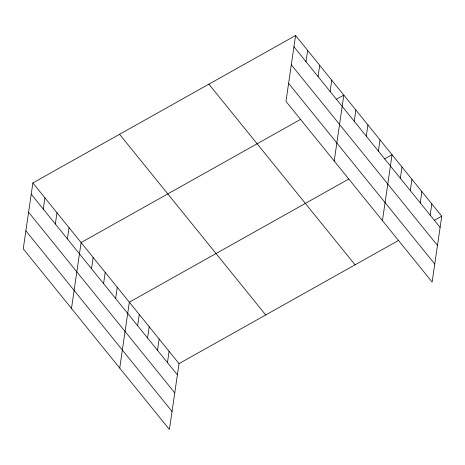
<?xml version="1.0" encoding="UTF-8"?>
<svg xmlns="http://www.w3.org/2000/svg" width="465" height="465" viewBox="0 0 465 465"><rect width="100%" height="100%" fill="white"/><g stroke="black" fill="none" stroke-linecap="round" stroke-linejoin="round"><path stroke-width="0.7" d="M32.864 182.943L23.25 248.827L169.417 429.497L179.025 363.613L32.864 182.943L295.583 35.503L441.75 216.173L432.136 282.057L285.975 101.387L295.583 35.503M43.28 209.099L44.919 197.846M55.335 224.002L56.98 212.749M67.396 238.911L69.035 227.658M71.482 308.446L81.096 242.561L300.471 119.453M91.512 268.718L93.157 257.465M103.573 283.627L105.212 272.374M115.634 298.53L117.273 287.277M119.72 368.071L129.334 302.186L348.704 179.072M137.628 325.721L139.273 314.468M147.568 338.009L149.207 326.755M157.507 350.29L159.146 339.043M167.447 362.578L169.086 351.325M305.999 61.659L307.644 50.412M318.06 76.568L319.699 65.315M330.121 91.471L331.76 80.218M334.207 161.012L343.821 95.127L336.282 99.353M354.237 121.284L355.876 110.031M366.292 136.187L367.937 124.934M378.353 151.09L379.992 139.843M382.439 220.631L392.053 154.746L384.514 158.978M400.353 178.281L401.993 167.034M410.293 190.569L411.932 179.316M420.232 202.856L421.871 191.603M430.172 215.138L431.811 203.891M179.025 363.613L398.4 240.504M434.211 220.404L441.75 216.173M293.944 46.756L440.111 227.426M291.311 64.786L437.478 245.456M288.602 83.357L434.769 264.033M208.884 84.159L355.051 264.829M119.557 134.286L265.724 314.956M31.219 194.19L177.386 374.866M28.592 212.22L174.759 392.89M25.877 230.797L172.044 411.467"/></g></svg>
